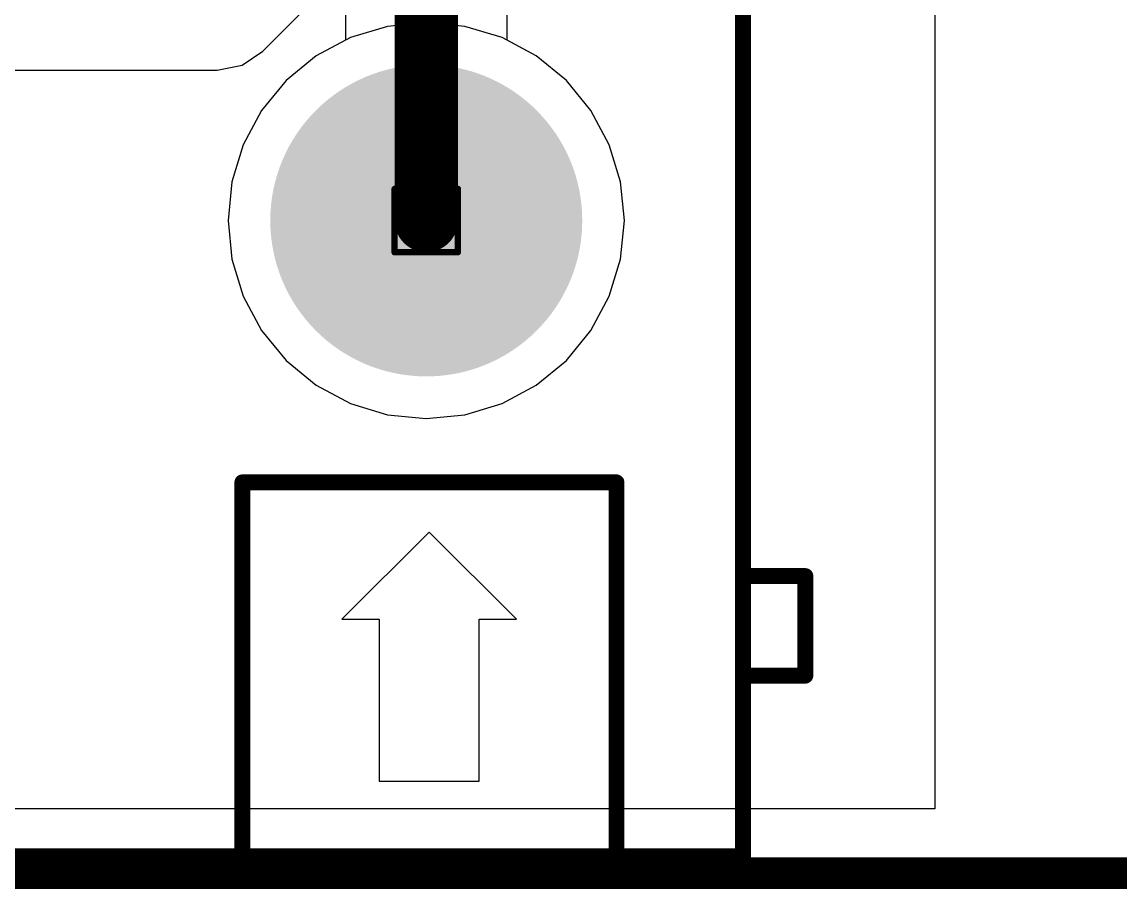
# Model space of a CAD drawing. Header units: inches. Extents: x 0 to 198, y 0 to 199.
# Drawn here: x 0.9318 to 1.2785, y -0.005 to 0.2689 of the extents above; entities that cross this region are included whole.
import ezdxf

# ---------------------------------------------------------------- set-up
doc = ezdxf.new("R2010")
doc.units = ezdxf.units.IN
doc.header["$MEASUREMENT"] = 0
for name, color, linetype in [('Board Outline', 216, 'Continuous'), ('Bottom Layer', 5, 'Continuous'), ('Bottom Solder', 6, 'Continuous'), ('Drill Drawing', 1, 'Continuous'), ('Layer 1', 16, 'Continuous'), ('Layer 2', 76, 'Continuous'), ('Multi-Layer', 9, 'Continuous'), ('Pad Holes', 156, 'Continuous'), ('Top Layer', 1, 'Continuous'), ('Top Overlay', 2, 'Continuous'), ('Top Solder', 216, 'Continuous')]:
    doc.layers.add(name, color=color, linetype=linetype)

# ---------------------------------------------------------------- blocks, each defined once
blk = doc.blocks.new('DB128L_5_08_3P_GN_S_219')
at = {"layer": 'Bottom Layer'}
h = blk.add_hatch(color=5, dxfattribs=at)
edge = h.paths.add_edge_path()
edge.add_arc((0.4, 0), 0.04724, 0, 360)
at = {"layer": 'Bottom Solder'}
h = blk.add_hatch(color=6, dxfattribs=at)
edge = h.paths.add_edge_path()
edge.add_arc((0.4, 0), 0.04924, 0, 360)
at = {"layer": 'Layer 1'}
h = blk.add_hatch(color=16, dxfattribs=at)
edge = h.paths.add_edge_path()
edge.add_arc((0.4, 0), 0.04724, 0, 360)
at = {"layer": 'Layer 2'}
h = blk.add_hatch(color=76, dxfattribs=at)
edge = h.paths.add_edge_path()
edge.add_arc((0.4, 0), 0.04724, 0, 360)
at = {"layer": 'Multi-Layer'}
h = blk.add_hatch(color=9, dxfattribs=at)
edge = h.paths.add_edge_path()
edge.add_arc((0.4, 0), 0.04724, 0, 360)
at = {"layer": 'Pad Holes'}
h = blk.add_hatch(color=7, dxfattribs=at)
edge = h.paths.add_edge_path()
edge.add_arc((0.4, 0), 0.0315, 0, 360)
at = {"layer": 'Top Layer'}
h = blk.add_hatch(color=1, dxfattribs=at)
edge = h.paths.add_edge_path()
edge.add_arc((0.4, 0), 0.04724, 0, 360)
at = {"layer": 'Top Solder'}
h = blk.add_hatch(color=216, dxfattribs=at)
edge = h.paths.add_edge_path()
edge.add_arc((0.4, 0), 0.04924, 0, 360)
at = {"layer": 'Top Overlay'}
for p, q in [((0.40091, -0.09841), (0.37335, -0.12597)), ((0.42847, -0.12597), (0.40091, -0.09841)), ((0.40091, -0.09841), (0.40091, -0.09841)), ((0.37335, -0.12597), (0.38516, -0.12597)), ((0.38516, -0.12597), (0.38516, -0.17715)), ((0.41666, -0.17715), (0.41666, -0.12597)), ((0.41666, -0.12597), (0.42847, -0.12597)), ((0.38516, -0.17715), (0.41666, -0.17715))]:
    blk.add_line(p, q, dxfattribs=at)
for points in [[(0.5, -0.20079, 0.005, 0.005, 0), (0.5, 0.19685, 0.005, 0.005, 0)], [(0.34194, -0.2008, 0.005, 0.005, 0), (0.34194, -0.0827, 0.005, 0.005, 0)], [(0.34194, -0.0827, 0.005, 0.005, 0), (0.46004, -0.0827, 0.005, 0.005, 0)], [(0.46004, -0.2008, 0.005, 0.005, 0), (0.46004, -0.0827, 0.005, 0.005, 0)], [(0.5, -0.11231, 0.005, 0.005, 0), (0.51968, -0.11231, 0.005, 0.005, 0)], [(0.51968, -0.1438, 0.005, 0.005, 0), (0.51968, -0.11231, 0.005, 0.005, 0)], [(0.5, -0.1438, 0.005, 0.005, 0), (0.51968, -0.1438, 0.005, 0.005, 0)], [(-0.1, -0.20079, 0.005, 0.005, 0), (0.5, -0.20079, 0.005, 0.005, 0)]]:
    blk.add_lwpolyline(points, format="xyseb", dxfattribs=at)
for points in [[(0.34069, -0.0827, 0.0025, 0.0025, 1), (0.34319, -0.0827, 0.0025, 0.0025, 1)], [(0.34069, -0.0827, 0.0025, 0.0025, 1), (0.34319, -0.0827, 0.0025, 0.0025, 1)], [(0.45879, -0.0827, 0.0025, 0.0025, 1), (0.46129, -0.0827, 0.0025, 0.0025, 1)], [(0.45879, -0.0827, 0.0025, 0.0025, 1), (0.46129, -0.0827, 0.0025, 0.0025, 1)], [(0.49875, -0.11231, 0.0025, 0.0025, 1), (0.50125, -0.11231, 0.0025, 0.0025, 1)], [(0.51843, -0.11231, 0.0025, 0.0025, 1), (0.52093, -0.11231, 0.0025, 0.0025, 1)], [(0.51843, -0.11231, 0.0025, 0.0025, 1), (0.52093, -0.11231, 0.0025, 0.0025, 1)], [(0.49875, -0.1438, 0.0025, 0.0025, 1), (0.50125, -0.1438, 0.0025, 0.0025, 1)], [(0.51843, -0.1438, 0.0025, 0.0025, 1), (0.52093, -0.1438, 0.0025, 0.0025, 1)], [(0.51843, -0.1438, 0.0025, 0.0025, 1), (0.52093, -0.1438, 0.0025, 0.0025, 1)], [(0.34069, -0.2008, 0.0025, 0.0025, 1), (0.34319, -0.2008, 0.0025, 0.0025, 1)], [(0.45879, -0.2008, 0.0025, 0.0025, 1), (0.46129, -0.2008, 0.0025, 0.0025, 1)], [(0.49875, -0.20079, 0.0025, 0.0025, 1), (0.50125, -0.20079, 0.0025, 0.0025, 1)], [(0.49875, -0.20079, 0.0025, 0.0025, 1), (0.50125, -0.20079, 0.0025, 0.0025, 1)]]:
    blk.add_lwpolyline(points, format="xyseb", close=True, dxfattribs=at)

msp = doc.modelspace()

# ---------------------------------------------------------------- linework, layer by layer
at = {"layer": 'Board Outline'}
msp.add_lwpolyline([(0, 0, 0.01, 0.01, 0), (6.29921, 0, 0.01, 0.01, 0)], format="xyseb", dxfattribs=at)
at = {"layer": 'Bottom Layer'}
for p, q in [((1.08495, 0.26315), (1.08495, 0.41509)), ((1.03397, 0.3135), (1.03397, 0.26315)), ((1.00791, 0.25972), (1.02388, 0.27569)), ((1.22, 0.27569), (1.22, 0.16053)), ((1.03397, 0.26315), (1.02471, 0.25821)), ((1.0942, 0.25821), (1.08495, 0.26315)), ((1.0013, 0.2553), (1.00791, 0.25972)), ((1.02471, 0.25821), (1.01523, 0.25043)), ((1.10368, 0.25043), (1.0942, 0.25821)), ((0.90531, 0.25375), (0.99349, 0.25375)), ((0.99349, 0.25375), (1.0013, 0.2553)), ((1.01523, 0.25043), (1.00745, 0.24095)), ((1.11146, 0.24095), (1.10368, 0.25043)), ((1.00745, 0.24095), (1.00167, 0.23014)), ((1.11724, 0.23014), (1.11146, 0.24095)), ((1.00167, 0.23014), (0.99811, 0.2184)), ((1.1208, 0.2184), (1.11724, 0.23014)), ((0.99811, 0.2184), (0.99691, 0.2062)), ((1.122, 0.2062), (1.1208, 0.2184)), ((0.99691, 0.2062), (0.99811, 0.194)), ((1.1208, 0.194), (1.122, 0.2062)), ((0.99811, 0.194), (1.00167, 0.18227)), ((1.11724, 0.18227), (1.1208, 0.194)), ((1.00167, 0.18227), (1.00745, 0.17145)), ((1.11146, 0.17145), (1.11724, 0.18227)), ((1.00745, 0.17145), (1.01523, 0.16198)), ((1.10368, 0.16198), (1.11146, 0.17145)), ((1.01523, 0.16198), (1.02471, 0.1542)), ((1.0942, 0.1542), (1.10368, 0.16198)), ((1.22, 0.16053), (1.22, 0.02039)), ((1.02471, 0.1542), (1.03552, 0.14842)), ((1.08339, 0.14842), (1.0942, 0.1542)), ((1.03552, 0.14842), (1.04725, 0.14486)), ((1.07166, 0.14486), (1.08339, 0.14842)), ((1.04725, 0.14486), (1.05946, 0.14366)), ((1.05946, 0.14366), (1.07166, 0.14486)), ((1.22, 0.02039), (0.33791, 0.02039))]:
    msp.add_line(p, q, dxfattribs=at)
msp.add_lwpolyline([(1.05946, 0.2062, 0.02, 0.02, 0), (1.05946, 0.43544, 0.02, 0.02, 0)], format="xyseb", dxfattribs=at)
msp.add_lwpolyline([(1.05446, 0.2062, 0.01, 0.01, 1), (1.06446, 0.2062, 0.01, 0.01, 1)], format="xyseb", close=True, dxfattribs=at)
at = {"layer": 'Drill Drawing'}
for points in [[(1.04946, 0.2162, 0.002, 0.002, 0), (1.06946, 0.2162, 0.002, 0.002, 0)], [(1.04946, 0.1962, 0.002, 0.002, 0), (1.04946, 0.2162, 0.002, 0.002, 0)], [(1.06946, 0.1962, 0.002, 0.002, 0), (1.06946, 0.2162, 0.002, 0.002, 0)], [(1.04946, 0.1962, 0.002, 0.002, 0), (1.06946, 0.1962, 0.002, 0.002, 0)]]:
    msp.add_lwpolyline(points, format="xyseb", dxfattribs=at)
for points in [[(1.04896, 0.2162, 0.001, 0.001, 1), (1.04996, 0.2162, 0.001, 0.001, 1)], [(1.04896, 0.2162, 0.001, 0.001, 1), (1.04996, 0.2162, 0.001, 0.001, 1)], [(1.06896, 0.2162, 0.001, 0.001, 1), (1.06996, 0.2162, 0.001, 0.001, 1)], [(1.06896, 0.2162, 0.001, 0.001, 1), (1.06996, 0.2162, 0.001, 0.001, 1)], [(1.04896, 0.1962, 0.001, 0.001, 1), (1.04996, 0.1962, 0.001, 0.001, 1)], [(1.04896, 0.1962, 0.001, 0.001, 1), (1.04996, 0.1962, 0.001, 0.001, 1)], [(1.06896, 0.1962, 0.001, 0.001, 1), (1.06996, 0.1962, 0.001, 0.001, 1)], [(1.06896, 0.1962, 0.001, 0.001, 1), (1.06996, 0.1962, 0.001, 0.001, 1)]]:
    msp.add_lwpolyline(points, format="xyseb", close=True, dxfattribs=at)
at = {"layer": 'Layer 1'}
for p, q in [((1.22, 0.28175), (1.22, 0.26399)), ((1.04725, 0.26755), (1.03552, 0.26399)), ((1.05946, 0.26875), (1.04725, 0.26755)), ((1.07166, 0.26755), (1.05946, 0.26875)), ((1.08339, 0.26399), (1.07166, 0.26755)), ((1.03552, 0.26399), (1.02471, 0.25821)), ((1.0942, 0.25821), (1.08339, 0.26399)), ((1.22, 0.26399), (1.22, 0.16198)), ((1.02471, 0.25821), (1.01523, 0.25043)), ((1.10368, 0.25043), (1.0942, 0.25821)), ((1.01523, 0.25043), (1.00745, 0.24095)), ((1.11146, 0.24095), (1.10368, 0.25043)), ((1.00745, 0.24095), (1.00167, 0.23014)), ((1.11724, 0.23014), (1.11146, 0.24095)), ((1.00167, 0.23014), (0.99811, 0.2184)), ((1.1208, 0.2184), (1.11724, 0.23014)), ((0.99811, 0.2184), (0.99691, 0.2062)), ((1.122, 0.2062), (1.1208, 0.2184)), ((0.99691, 0.2062), (0.99811, 0.194)), ((1.1208, 0.194), (1.122, 0.2062)), ((0.99811, 0.194), (1.00167, 0.18227)), ((1.11724, 0.18227), (1.1208, 0.194)), ((1.00167, 0.18227), (1.00745, 0.17145)), ((1.11146, 0.17145), (1.11724, 0.18227)), ((1.00745, 0.17145), (1.01523, 0.16198)), ((1.10368, 0.16198), (1.11146, 0.17145)), ((1.01523, 0.16198), (1.02471, 0.1542)), ((1.0942, 0.1542), (1.10368, 0.16198)), ((1.22, 0.16198), (1.22, 0.02039)), ((1.02471, 0.1542), (1.03552, 0.14842)), ((1.08339, 0.14842), (1.0942, 0.1542)), ((1.03552, 0.14842), (1.04725, 0.14486)), ((1.07166, 0.14486), (1.08339, 0.14842)), ((1.04725, 0.14486), (1.05946, 0.14366)), ((1.05946, 0.14366), (1.07166, 0.14486)), ((1.22, 0.02039), (0.33791, 0.02039))]:
    msp.add_line(p, q, dxfattribs=at)
at = {"layer": 'Layer 2'}
for p, q in [((1.22, 0.28175), (1.22, 0.2555)), ((1.04725, 0.26755), (1.03552, 0.26399)), ((1.05946, 0.26875), (1.04725, 0.26755)), ((1.07166, 0.26755), (1.05946, 0.26875)), ((1.08339, 0.26399), (1.07166, 0.26755)), ((1.03552, 0.26399), (1.02471, 0.25821)), ((1.0942, 0.25821), (1.08339, 0.26399)), ((1.02471, 0.25821), (1.01523, 0.25043)), ((1.10368, 0.25043), (1.0942, 0.25821)), ((1.22, 0.2555), (1.22, 0.16198)), ((1.01523, 0.25043), (1.00745, 0.24095)), ((1.11146, 0.24095), (1.10368, 0.25043)), ((1.00745, 0.24095), (1.00167, 0.23014)), ((1.11724, 0.23014), (1.11146, 0.24095)), ((1.00167, 0.23014), (0.99811, 0.2184)), ((1.1208, 0.2184), (1.11724, 0.23014)), ((0.99811, 0.2184), (0.99691, 0.2062)), ((1.122, 0.2062), (1.1208, 0.2184)), ((0.99691, 0.2062), (0.99811, 0.194)), ((1.1208, 0.194), (1.122, 0.2062)), ((0.99811, 0.194), (1.00167, 0.18227)), ((1.11724, 0.18227), (1.1208, 0.194)), ((1.00167, 0.18227), (1.00745, 0.17145)), ((1.11146, 0.17145), (1.11724, 0.18227)), ((1.00745, 0.17145), (1.01523, 0.16198)), ((1.10368, 0.16198), (1.11146, 0.17145)), ((1.01523, 0.16198), (1.02471, 0.1542)), ((1.0942, 0.1542), (1.10368, 0.16198)), ((1.22, 0.16198), (1.22, 0.02039)), ((1.02471, 0.1542), (1.03552, 0.14842)), ((1.08339, 0.14842), (1.0942, 0.1542)), ((1.03552, 0.14842), (1.04725, 0.14486)), ((1.07166, 0.14486), (1.08339, 0.14842)), ((1.04725, 0.14486), (1.05946, 0.14366)), ((1.05946, 0.14366), (1.07166, 0.14486)), ((1.22, 0.02039), (0.33791, 0.02039))]:
    msp.add_line(p, q, dxfattribs=at)
at = {"layer": 'Top Layer'}
for p, q in [((1.22, 1.16061), (1.22, 0.02039)), ((1.04725, 0.26755), (1.03552, 0.26399)), ((1.05946, 0.26875), (1.04725, 0.26755)), ((1.07166, 0.26755), (1.05946, 0.26875)), ((1.08339, 0.26399), (1.07166, 0.26755)), ((1.03552, 0.26399), (1.02471, 0.25821)), ((1.0942, 0.25821), (1.08339, 0.26399)), ((1.02471, 0.25821), (1.01523, 0.25043)), ((1.10368, 0.25043), (1.0942, 0.25821)), ((1.01523, 0.25043), (1.00745, 0.24095)), ((1.11146, 0.24095), (1.10368, 0.25043)), ((1.00745, 0.24095), (1.00167, 0.23014)), ((1.11724, 0.23014), (1.11146, 0.24095)), ((1.00167, 0.23014), (0.99811, 0.2184)), ((1.1208, 0.2184), (1.11724, 0.23014)), ((0.99811, 0.2184), (0.99691, 0.2062)), ((1.122, 0.2062), (1.1208, 0.2184)), ((0.99691, 0.2062), (0.99811, 0.194)), ((1.1208, 0.194), (1.122, 0.2062)), ((0.99811, 0.194), (1.00167, 0.18227)), ((1.11724, 0.18227), (1.1208, 0.194)), ((1.00167, 0.18227), (1.00745, 0.17145)), ((1.11146, 0.17145), (1.11724, 0.18227)), ((1.00745, 0.17145), (1.01523, 0.16198)), ((1.10368, 0.16198), (1.11146, 0.17145)), ((1.01523, 0.16198), (1.02471, 0.1542)), ((1.0942, 0.1542), (1.10368, 0.16198)), ((1.02471, 0.1542), (1.03552, 0.14842)), ((1.08339, 0.14842), (1.0942, 0.1542)), ((1.03552, 0.14842), (1.04725, 0.14486)), ((1.07166, 0.14486), (1.08339, 0.14842)), ((1.04725, 0.14486), (1.05946, 0.14366)), ((1.05946, 0.14366), (1.07166, 0.14486)), ((1.22, 0.02039), (0.33791, 0.02039))]:
    msp.add_line(p, q, dxfattribs=at)

# ---------------------------------------------------------------- block references
msp.add_blockref('DB128L_5_08_3P_GN_S_219', (0.65946, 0.2062))

doc.saveas('drawing.dxf')
